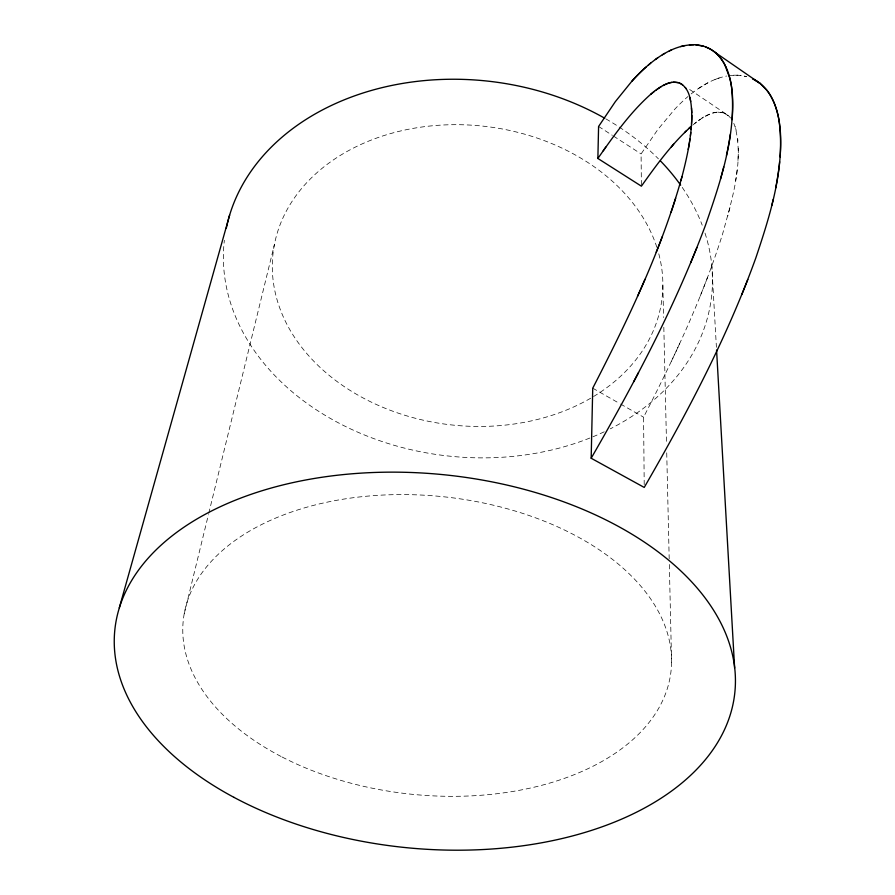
<?xml version="1.0" encoding="UTF-8"?>
<svg xmlns="http://www.w3.org/2000/svg" width="895" height="895" viewBox="0 0 895 895"><rect width="100%" height="100%" fill="white"/><g stroke="black" fill="none" stroke-linecap="round" stroke-linejoin="round"><path stroke-width="0.67" stroke-dasharray="4.47 3.36" d="M644.21 484.676L643.572 417.171C674.08 357.955 702.709 297.397 722.668 233.729C732.043 199.316 744.069 162.342 735.086 126.62M737.961 160.507L738.252 154.544A199.697 76.992 -58.7 0 0 738.241 146.277M184.236 613.757L208.434 514.681M208.759 513.316L274.407 244.581M729.973 207.573L727.792 215.997M707.475 277.584L705.484 282.775A412.013 145.438 -60.5 0 1 699.129 298.706M641.379 184.829L641.088 153.918L657.836 129.518L674.517 109.492A94.243 35.822 -56.9 0 1 688.031 96.492M692.652 125.099L702.004 118.106L710.44 113.777A68.21 26.402 -56.8 0 1 715.038 112.468C720.755 111.181 727.053 113.296 730.588 118.039M694.598 123.488L696.5 121.977M691.197 93.885C701.59 85.596 713.46 78.581 726.65 76.03M698.368 120.579L700.203 119.292M698.357 88.571L707.878 82.81M702.004 118.106L703.761 117.021M705.484 116.048L707.173 115.186A65.715 25.418 -56.8 0 1 712.006 113.229L716.492 112.255M714.971 79.51L719.681 77.809M728.944 75.65L737.972 75.202L746.575 76.545L740.154 75.359M733.497 75.202L737.961 75.202M717.902 112.143L723.138 112.792M724.335 113.218L728.687 116.003M592.736 388.184L619.362 403.365M620.571 404.048L643.572 417.171M598.587 126.463L612.37 135.369M613.522 136.107L641.088 153.918M689.687 89.522L726.606 114.392M733.788 123.353L735.086 126.631M735.656 128.41L736.182 130.312M737.693 138.859L737.939 141.231M711.738 264.976L716.414 347.26M662.848 285.404L663.598 317.501M663.822 327.268L666.54 444.491M666.73 452.859L669.191 558.905M669.326 564.488L671.586 662.177M679.607 343.658A506.704 170.341 -60.9 0 1 671.34 361.379M737.066 170.117A238.652 90.977 -59.2 0 1 735.6 180.51M705.003 233.092A245.208 188.487 6.5 0 1 610.278 428.839M604.203 431.804A245.208 188.487 6.5 0 1 343.3 425.371A245.208 188.487 6.5 0 1 224.365 240.308M605.859 118.878A245.208 188.487 6.5 0 1 658.429 158.862M682.214 187.391A245.208 188.487 6.5 0 1 702.217 225.182M658.776 253.811A195.792 150.215 6.5 0 1 409.116 416.555A195.792 150.215 6.5 0 1 333.365 159.925A195.792 150.215 6.5 0 1 656.84 247.266M282.138 757.036A245.185 149.588 5.8 0 0 670.075 677.504A245.185 149.588 5.8 0 0 329.36 501.715A245.185 149.588 5.8 0 0 282.138 757.036"/><path stroke-width="1.34" d="M679.484 82.989C690.269 88.225 691.153 102.265 691.768 112.77C692.103 134.395 687.427 155.73 682.012 176.55C661.394 250.544 627.742 320.097 592.736 388.184L591.17 458.24L644.232 487.428C686.789 413.691 726.953 338.053 755.872 257.794C770.606 213.704 785.541 166.929 778.941 119.896A237.119 93.93 -58.6 0 0 776.67 110.13L775.719 107.154A250.835 99.177 -58.8 0 0 772.385 99.076L771.121 96.66A238.383 94.344 -58.6 0 0 766.825 90.216L760.191 83.481L752.673 78.782L754.63 79.778A239.838 94.87 -58.6 0 1 760.191 83.481A245.968 97.309 -58.7 0 1 772.385 99.076A245.7 97.197 -58.7 0 1 780.406 152.239L780.093 156.927M688.669 128.623L690.683 126.81C671.574 144.184 656.27 165.195 641.391 186.171L597.871 158.46L598.587 126.463L615.346 101.638L631.915 81.165A95.373 33.529 -57.2 0 1 646.011 67.08C659.279 55.468 675.456 44.851 693.703 44.75M591.17 458.24C634.253 383.351 675.076 306.694 705.338 225.607C720.62 181.472 736.529 134.977 731.629 87.598A240.274 88.068 -58.8 0 0 729.749 77.977L724.827 64.798A241.56 88.448 -58.8 0 0 720.911 58.567C713.863 48.699 701.378 43.519 689.407 44.929M691.108 129.473L691.365 126.452M779.657 161.749L779.097 166.727A270.76 106.304 -59 0 1 775.663 188.028M690.403 135.76L690.783 132.572M771.792 205.458L773.202 199.507M723.742 166.973L720.531 179.045M680.871 180.734L682.012 176.55M119.281 607.918L229.612 215.124M747.806 279.508L741.798 294.578M696.937 247.512L690.705 262.738M633.66 381.796L638.482 372.633M597.871 158.46C613.757 135.794 629.89 112.792 650.699 94.299C659.044 87.441 671.709 77.418 682.616 84.79M603.196 150.785L605.803 147.093M671.362 146.847L673.644 144.218M684.541 132.572L686.622 130.547M650.699 94.299L654.402 91.279M648.349 65.055L650.687 63.109M655.364 59.506L657.691 57.851M656.192 89.925L661.349 86.513M662.334 54.808L664.649 53.431M662.994 85.584L666.16 84.074A69.105 24.747 -57.2 0 1 670.601 82.608L672 82.329M669.247 50.981L671.541 49.896M680.603 46.574L685.044 45.533M673.353 82.172L678.343 82.62M695.795 44.828L703.862 46.305M705.786 46.965L709.522 48.654A242.825 88.862 -58.9 0 1 714.747 52.134L760.191 83.481M685.324 87.553L686.129 88.683M689.866 97.667L690.694 101.493M691.511 107.959L691.768 112.759M716.571 350.046L734.627 668.05M631.915 81.165A95.474 33.562 -57.2 0 1 646.011 67.08M714.747 52.134A248.944 91.111 -58.9 0 1 725.968 67.159M726.013 67.114A248.855 91.077 -58.9 0 1 732.065 119.695M730.387 134.138A274.34 99.636 -59.2 0 1 726.449 155.462M644.971 279.329A456.26 145.851 -60.7 0 1 637.52 296.29M662.266 236.716A385.622 127.75 -60.4 0 1 656.225 252.233M675.669 198.254A326.216 111.148 -60.1 0 1 671.105 212.171M689.956 139.049A241.695 85.193 -59.3 0 1 688.233 149.431M691.801 115.31A202.281 72.126 -58.9 0 1 691.566 123.532M226.301 228.259A245.208 188.487 6.5 0 1 604.684 118.207M660.387 160.854A245.208 188.487 6.5 0 1 680.67 185.175M233.908 797.333A311.572 187.402 5.7 0 0 732.412 706.871A311.572 187.402 5.7 0 0 308.093 479.552A311.572 187.402 5.7 0 0 233.908 797.333"/></g></svg>
